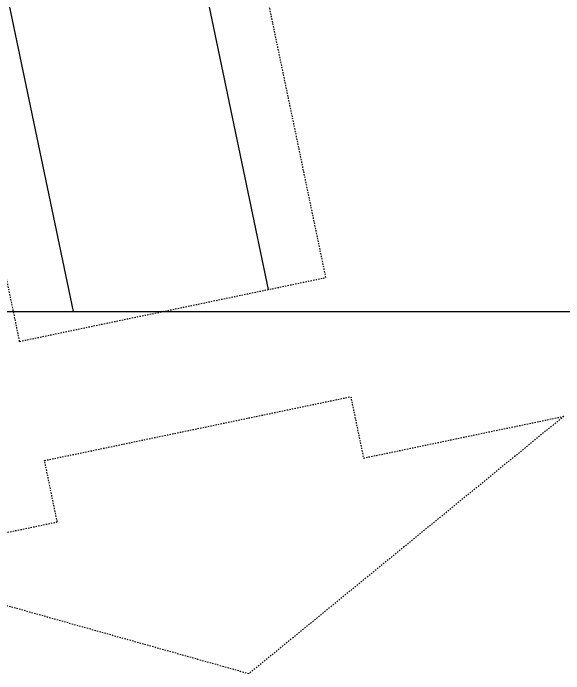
# Model space of a CAD drawing. Header units: millimetres. Extents: x 583747 to 596192, y 2304962 to 2309584.
# Drawn here: x 595571.9 to 595614.1, y 2306963.2 to 2307013.9 of the extents above; entities that cross this region are included whole.
import ezdxf
from ezdxf.xclip import XClip

# ---------------------------------------------------------------- set-up
doc = ezdxf.new("R2010")
doc.units = ezdxf.units.MM
doc.linetypes.add('DASHDOT', pattern=[1, 0.5, -0.25, 0, -0.25])
doc.layers.add('A-PLOT LINE', color=6, linetype='DASHDOT')
doc.layers.add('AFP-KERB-LINE', color=2, linetype='Continuous')
doc.layers.add('KT-DV', color=7, linetype='Continuous', lineweight=0)

# ---------------------------------------------------------------- blocks, each defined once
blk = doc.blocks.new('road')
at = {"layer": 'AFP-KERB-LINE'}
for p, q in [((3564059, 957156), (3539279, 997155)), ((3551308, 949257), (3522577, 995633)), ((3551308, 949257), (3523087, 994810))]:
    blk.add_line(p, q, dxfattribs=at)
blk = doc.blocks.new('PLOT')
at = {"layer": 'A-PLOT LINE', "color": 251}
for p, q in [((3567884, 959526), (3540890, 1003100)), ((3547482, 946887), (3519311, 992360))]:
    blk.add_line(p, q, dxfattribs=at)
blk.add_lwpolyline([(3547482, 946887), (3567884, 959526)], dxfattribs=at)
blk.add_lwpolyline([(3547482, 946887), (3567884, 959526)], dxfattribs=at)
blk.add_lwpolyline([(3572726, 928926), (3541596, 926590), (3554936, 934854), (3552402, 938945), (3572804, 951584), (3575339, 947494), (3588679, 955758)], close=True, dxfattribs=at)
blk.add_lwpolyline([(3572726, 928926), (3541596, 926590), (3554936, 934854), (3552402, 938945), (3572804, 951584), (3575339, 947494), (3588679, 955758)], close=True, dxfattribs=at)
blk = doc.blocks.new('DV')
ref = blk.add_blockref('PLOT', (-3147123, 179596, 0), dxfattribs=dict(rotation=340.0000000045929))
XClip(ref).set_block_clipping_path([(3437700.5976729654, 868981.9081885163), (3912891.8375199828, 1041937.3750337446), (3715693.8178756535, 1583734.481302836), (3240502.5780286361, 1410779.0144576086)])
at = {"layer": 'AFP-KERB-LINE'}
ref = blk.add_blockref('road', (-3147123, 179596, 0), dxfattribs=dict(at, rotation=340.0000000045929))
XClip(ref).set_block_clipping_path([(3424978.7776903473, 904726.3076186823), (3853099.8617473282, 1060549.6388383387), (3670662.8681027722, 1561791.1594749615), (3242541.7840457913, 1405967.828255306)])

msp = doc.modelspace()

# ---------------------------------------------------------------- block references
at = {"layer": 'KT-DV', "xscale": 0.001, "yscale": 0.001, "zscale": 0.001}
msp.add_blockref('DV', (595062.1, 2307132.692), dxfattribs=at)

doc.saveas('drawing.dxf')
